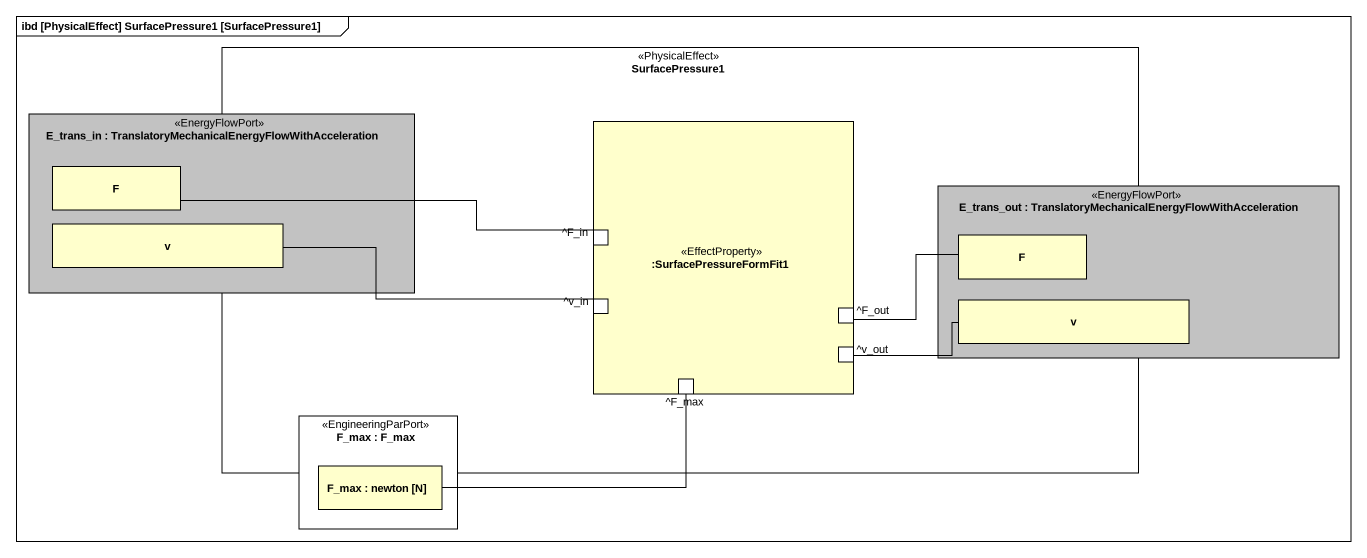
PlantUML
@startuml
mainframe ibd [PhysicalEffect] SurfacePressure1 [SurfacePressure1]
rectangle SurfacePressure1 <<PhysicalEffect>> {
  rectangle "E_trans_in : TranslatoryMechanicalEnergyFlowWithAcceleration" as E_trans_in <<EnergyFlowPort>> #C2C2C2 {
    rectangle F
    rectangle v
  }
  rectangle ":SurfacePressureFormFit1" as SurfacePressureFormFit1 <<EffectProperty>> {
    port "^F_in" as F_in
    port "^v_in" as v_in
    port "^F_out" as F_out
    port "^F_max" as F_max
    port "^v_out" as v_out
  }
  rectangle "E_trans_out : TranslatoryMechanicalEnergyFlowWithAcceleration" as E_trans_out <<EnergyFlowPort>> #C2C2C2 {
    rectangle "F" as F_2
    rectangle "v" as v_2
  }
  rectangle "F_max : F_max" as F_max_2 <<EngineeringParPort>> #FFFFFF {
    rectangle "F_max : newton [N]" as F_max_3
  }
}
F -right- F_in
v -right- v_in
F_out -right- F_2
v_out -right- v_2
F_max_3 -right- F_max
@enduml
